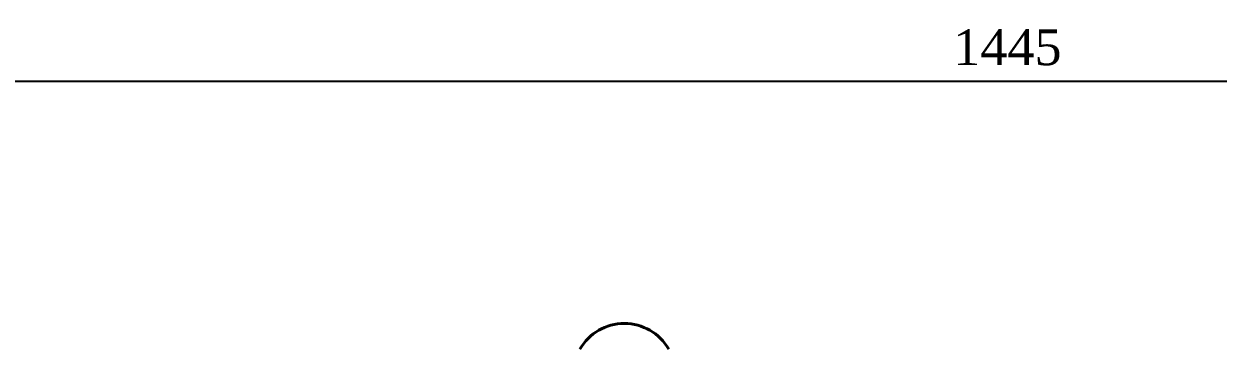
# Model space of a CAD drawing. Header units: millimetres. Extents: x -250 to 3947, y -1468 to 870.
# Drawn here: x 1228.5 to 1345, y 712.9 to 744.5 of the extents above; entities that cross this region are included whole.
import ezdxf

# ---------------------------------------------------------------- set-up
doc = ezdxf.new("R2010")
doc.units = ezdxf.units.MM
doc.header["$PDSIZE"] = -1
doc.styles.get("Standard").update_dxf_attribs({"font": 'times_0.ttf'})
doc.dimstyles.new('ISO-25', dxfattribs={"dimtxt": 2.5, "dimasz": 2.5, "dimexe": 1.25, "dimexo": 0.625, "dimtad": 1, "dimtxsty": 'Standard', "dimcen": 2.5, "dimadec": 0, "dimazin": 0, "dimtfac": 1, "dimtmove": 0, "dimatfit": 3, "dimfxl": 1, "dimarcsym": 0})

# ---------------------------------------------------------------- blocks, each defined once
blk = doc.blocks.new('*D11')
at = {"color": 0, "lineweight": -2}
for p, q in [((1179.95, 697.98), (1179.95, 739.94)), ((1468.89, 697.98), (1468.89, 739.94)), ((1465.59, 738.94), (1183.25, 738.94))]:
    blk.add_line(p, q, dxfattribs=at)
at = {"color": 0, "lineweight": 40}
for points in [[(1183.25, 739.49), (1183.25, 738.39), (1179.95, 738.94)], [(1465.59, 739.49), (1465.59, 738.39), (1468.89, 738.94)]]:
    blk.add_solid(points, dxfattribs=at)
at = {"layer": 'Defpoints', "color": 0, "lineweight": 40}
for p in [(1179.95, 738.94), (1179.95, 696.98), (1468.89, 696.98)]:
    blk.add_point(p, dxfattribs=at)
at = {"color": 0, "lineweight": 15, "insert": (1324.42, 742.25), "char_height": 3.5, "attachment_point": 5}
blk.add_mtext('1445', dxfattribs=at)

msp = doc.modelspace()

# ---------------------------------------------------------------- linework, layer by layer
at = {"color": 7, "linetype": 'Continuous', "lineweight": 40}
for start, end in [(90, 150), (30, 90)]:
    msp.add_arc((1287.0499, 710.3553), 5, start, end, dxfattribs=at)

# ---------------------------------------------------------------- dimensions: what is measured, and where the dimension line sits
at = {"color": 1, "lineweight": 15}
dim = msp.add_linear_dim(base=(1179.9468, 738.9428), p1=(1468.8883, 696.9803), p2=(1179.9468, 696.9803), text='1445', dimstyle='ISO-25', override={"dimtxt": 3.5, "dimasz": 3.302, "dimexe": 1, "dimexo": 1, "dimgap": 1.524, "dimtih": 1, "dimtoh": 1, "dimlfac": 5, "dimzin": 0, "dimadec": 2, "dimtzin": 0}, dxfattribs=at)
dim.commit()
dim.dimension.update_dxf_attribs({"geometry": '*D11', "text_midpoint": (1324.4175, 742.2471)})

doc.saveas('drawing.dxf')
